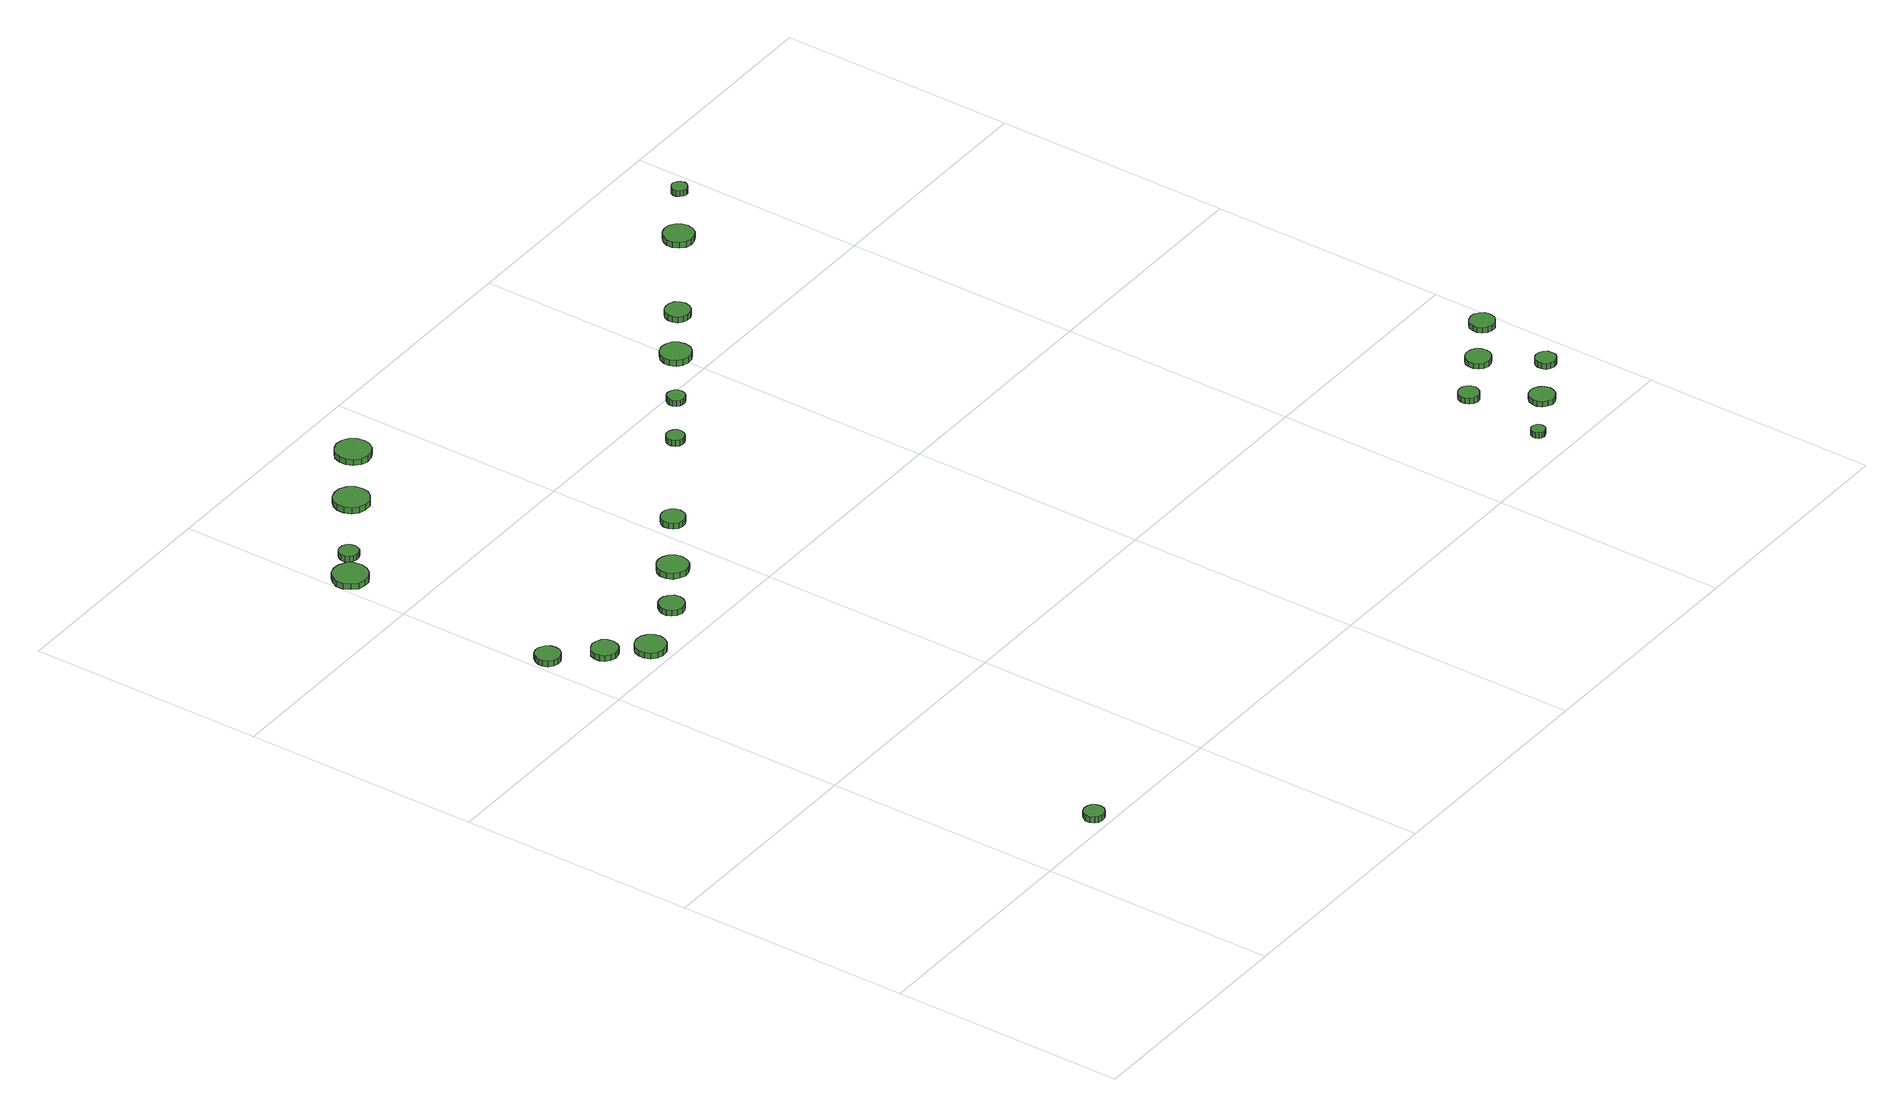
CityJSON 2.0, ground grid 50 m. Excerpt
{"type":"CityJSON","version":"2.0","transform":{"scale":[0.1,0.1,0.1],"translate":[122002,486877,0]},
"CityObjects":{
"tree1":{"type":"SolitaryVegetationObject","attributes":{"function":"something"},"geometry":[{"type":"MultiSurface","lod":"1","boundaries":[[[0,1,2,3,4,5,6,7,8,9,10,11,12,13,14]],[[15,16,17,18,19,20,21,22,23,24,25,26,27,28,29]],[[0,29,28,1]],[[1,28,27,2]],[[2,27,26,3]],[[3,26,25,4]],[[4,25,24,5]],[[5,24,23,6]],[[6,23,22,7]],[[7,22,21,8]],[[8,21,20,9]],[[9,20,19,10]],[[10,19,18,11]],[[11,18,17,12]],[[12,17,16,13]],[[13,16,15,14]],[[14,15,29,0]]]}]},
"tree2":{"type":"SolitaryVegetationObject","attributes":{"function":"something"},"geometry":[{"type":"MultiSurface","lod":"1","boundaries":[[[30,31,32,33,34,35,36,37,38,39,40,41,42,43,44]],[[45,46,47,48,49,50,51,52,53,54,55,56,57,58,59]],[[30,59,58,31]],[[31,58,57,32]],[[32,57,56,33]],[[33,56,55,34]],[[34,55,54,35]],[[35,54,53,36]],[[36,53,52,37]],[[37,52,51,38]],[[38,51,50,39]],[[39,50,49,40]],[[40,49,48,41]],[[41,48,47,42]],[[42,47,46,43]],[[43,46,45,44]],[[44,45,59,30]]]}]},
"tree3":{"type":"SolitaryVegetationObject","attributes":{"function":"something"},"geometry":[{"type":"MultiSurface","lod":"1","boundaries":[[[60,61,62,63,64,65,66,67,68,69,70,71,72,73,74]],[[75,76,77,78,79,80,81,82,83,84,85,86,87,88,89]],[[60,89,88,61]],[[61,88,87,62]],[[62,87,86,63]],[[63,86,85,64]],[[64,85,84,65]],[[65,84,83,66]],[[66,83,82,67]],[[67,82,81,68]],[[68,81,80,69]],[[69,80,79,70]],[[70,79,78,71]],[[71,78,77,72]],[[72,77,76,73]],[[73,76,75,74]],[[74,75,89,60]]]}]},
"tree4":{"type":"SolitaryVegetationObject","attributes":{"function":"something"},"geometry":[{"type":"MultiSurface","lod":"1","boundaries":[[[90,91,92,93,94,95,96,97,98,99,100,101,102,103,104]],[[105,106,107,108,109,110,111,112,113,114,115,116,117,118,119]],[[90,119,118,91]],[[91,118,117,92]],[[92,117,116,93]],[[93,116,115,94]],[[94,115,114,95]],[[95,114,113,96]],[[96,113,112,97]],[[97,112,111,98]],[[98,111,110,99]],[[99,110,109,100]],[[100,109,108,101]],[[101,108,107,102]],[[102,107,106,103]],[[103,106,105,104]],[[104,105,119,90]]]}]},
"tree5":{"type":"SolitaryVegetationObject","attributes":{"function":"something"},"geometry":[{"type":"MultiSurface","lod":"1","boundaries":[[[120,121,122,123,124,125,126,127,128,129,130,131,132,133,134]],[[135,136,137,138,139,140,141,142,143,144,145,146,147,148,149]],[[120,149,148,121]],[[121,148,147,122]],[[122,147,146,123]],[[123,146,145,124]],[[124,145,144,125]],[[125,144,143,126]],[[126,143,142,127]],[[127,142,141,128]],[[128,141,140,129]],[[129,140,139,130]],[[130,139,138,131]],[[131,138,137,132]],[[132,137,136,133]],[[133,136,135,134]],[[134,135,149,120]]]}]},
"tree6":{"type":"SolitaryVegetationObject","attributes":{"function":"something"},"geometry":[{"type":"MultiSurface","lod":"1","boundaries":[[[150,151,152,153,154,155,156,157,158,159,160,161,162,163,164]],[[165,166,167,168,169,170,171,172,173,174,175,176,177,178,179]],[[150,179,178,151]],[[151,178,177,152]],[[152,177,176,153]],[[153,176,175,154]],[[154,175,174,155]],[[155,174,173,156]],[[156,173,172,157]],[[157,172,171,158]],[[158,171,170,159]],[[159,170,169,160]],[[160,169,168,161]],[[161,168,167,162]],[[162,167,166,163]],[[163,166,165,164]],[[164,165,179,150]]]}]},
"tree7":{"type":"SolitaryVegetationObject","attributes":{"function":"something"},"geometry":[{"type":"MultiSurface","lod":"1","boundaries":[[[180,181,182,183,184,185,186,187,188,189,190,191,192,193,194]],[[195,196,197,198,199,200,201,202,203,204,205,206,207,208,209]],[[180,209,208,181]],[[181,208,207,182]],[[182,207,206,183]],[[183,206,205,184]],[[184,205,204,185]],[[185,204,203,186]],[[186,203,202,187]],[[187,202,201,188]],[[188,201,200,189]],[[189,200,199,190]],[[190,199,198,191]],[[191,198,197,192]],[[192,197,196,193]],[[193,196,195,194]],[[194,195,209,180]]]}]},
"tree8":{"type":"SolitaryVegetationObject","attributes":{"function":"something"},"geometry":[{"type":"MultiSurface","lod":"1","boundaries":[[[210,211,212,213,214,215,216,217,218,219,220,221,222,223,224]],[[225,226,227,228,229,230,231,232,233,234,235,236,237,238,239]],[[210,239,238,211]],[[211,238,237,212]],[[212,237,236,213]],[[213,236,235,214]],[[214,235,234,215]],[[215,234,233,216]],[[216,233,232,217]],[[217,232,231,218]],[[218,231,230,219]],[[219,230,229,220]],[[220,229,228,221]],[[221,228,227,222]],[[222,227,226,223]],[[223,226,225,224]],[[224,225,239,210]]]}]},
"tree9":{"type":"SolitaryVegetationObject","attributes":{"function":"something"},"geometry":[{"type":"MultiSurface","lod":"1","boundaries":[[[240,241,242,243,244,245,246,247,248,249,250,251,252,253,254]],[[255,256,257,258,259,260,261,262,263,264,265,266,267,268,269]],[[240,269,268,241]],[[241,268,267,242]],[[242,267,266,243]],[[243,266,265,244]],[[244,265,264,245]],[[245,264,263,246]],[[246,263,262,247]],[[247,262,261,248]],[[248,261,260,249]],[[249,260,259,250]],[[250,259,258,251]],[[251,258,257,252]],[[252,257,256,253]],[[253,256,255,254]],[[254,255,269,240]]]}]},
"tree10":{"type":"SolitaryVegetationObject","attributes":{"function":"something"},"geometry":[{"type":"MultiSurface","lod":"1","boundaries":[[[270,271,272,273,274,275,276,277,278,279,280,281,282,283,284]],[[285,286,287,288,289,290,291,292,293,294,295,296,297,298,299]],[[270,299,298,271]],[[271,298,297,272]],[[272,297,296,273]],[[273,296,295,274]],[[274,295,294,275]],[[275,294,293,276]],[[276,293,292,277]],[[277,292,291,278]],[[278,291,290,279]],[[279,290,289,280]],[[280,289,288,281]],[[281,288,287,282]],[[282,287,286,283]],[[283,286,285,284]],[[284,285,299,270]]]}]},
"tree11":{"type":"SolitaryVegetationObject","attributes":{"function":"something"},"geometry":[{"type":"MultiSurface","lod":"1","boundaries":[[[300,301,302,303,304,305,306,307,308,309,310,311,312,313,314]],[[315,316,317,318,319,320,321,322,323,324,325,326,327,328,329]],[[300,329,328,301]],[[301,328,327,302]],[[302,327,326,303]],[[303,326,325,304]],[[304,325,324,305]],[[305,324,323,306]],[[306,323,322,307]],[[307,322,321,308]],[[308,321,320,309]],[[309,320,319,310]],[[310,319,318,311]],[[311,318,317,312]],[[312,317,316,313]],[[313,316,315,314]],[[314,315,329,300]]]}]},
"tree12":{"type":"SolitaryVegetationObject","attributes":{"function":"something"},"geometry":[{"type":"MultiSurface","lod":"1","boundaries":[[[330,331,332,333,334,335,336,337,338,339,340,341,342,343,344]],[[345,346,347,348,349,350,351,352,353,354,355,356,357,358,359]],[[330,359,358,331]],[[331,358,357,332]],[[332,357,356,333]],[[333,356,355,334]],[[334,355,354,335]],[[335,354,353,336]],[[336,353,352,337]],[[337,352,351,338]],[[338,351,350,339]],[[339,350,349,340]],[[340,349,348,341]],[[341,348,347,342]],[[342,347,346,343]],[[343,346,345,344]],[[344,345,359,330]]]}]},
"tree13":{"type":"SolitaryVegetationObject","attributes":{"function":"something"},"geometry":[{"type":"MultiSurface","lod":"1","boundaries":[[[360,361,362,363,364,365,366,367,368,369,370,371,372,373,374]],[[375,376,377,378,379,380,381,382,383,384,385,386,387,388,389]],[[360,389,388,361]],[[361,388,387,362]],[[362,387,386,363]],[[363,386,385,364]],[[364,385,384,365]],[[365,384,383,366]],[[366,383,382,367]],[[367,382,381,368]],[[368,381,380,369]],[[369,380,379,370]],[[370,379,378,371]],[[371,378,377,372]],[[372,377,376,373]],[[373,376,375,374]],[[374,375,389,360]]]}]},
"tree14":{"type":"SolitaryVegetationObject","attributes":{"function":"something"},"geometry":[{"type":"MultiSurface","lod":"1","boundaries":[[[390,391,392,393,394,395,396,397,398,399,400,401,402,403,404]],[[405,406,407,408,409,410,411,412,413,414,415,416,417,418,419]],[[390,419,418,391]],[[391,418,417,392]],[[392,417,416,393]],[[393,416,415,394]],[[394,415,414,395]],[[395,414,413,396]],[[396,413,412,397]],[[397,412,411,398]],[[398,411,410,399]],[[399,410,409,400]],[[400,409,408,401]],[[401,408,407,402]],[[402,407,406,403]],[[403,406,405,404]],[[404,405,419,390]]]}]},
"tree15":{"type":"SolitaryVegetationObject","attributes":{"function":"something"},"geometry":[{"type":"MultiSurface","lod":"1","boundaries":[[[420,421,422,423,424,425,426,427,428,429,430,431,432,433,434]],[[435,436,437,438,439,440,441,442,443,444,445,446,447,448,449]],[[420,449,448,421]],[[421,448,447,422]],[[422,447,446,423]],[[423,446,445,424]],[[424,445,444,425]],[[425,444,443,426]],[[426,443,442,427]],[[427,442,441,428]],[[428,441,440,429]],[[429,440,439,430]],[[430,439,438,431]],[[431,438,437,432]],[[432,437,436,433]],[[433,436,435,434]],[[434,435,449,420]]]}]},
"tree16":{"type":"SolitaryVegetationObject","attributes":{"function":"something"},"geometry":[{"type":"MultiSurface","lod":"1","boundaries":[[[450,451,452,453,454,455,456,457,458,459,460,461,462,463,464]],[[465,466,467,468,469,470,471,472,473,474,475,476,477,478,479]],[[450,479,478,451]],[[451,478,477,452]],[[452,477,476,453]],[[453,476,475,454]],[[454,475,474,455]],[[455,474,473,456]],[[456,473,472,457]],[[457,472,471,458]],[[458,471,470,459]],[[459,470,469,460]],[[460,469,468,461]],[[461,468,467,462]],[[462,467,466,463]],[[463,466,465,464]],[[464,465,479,450]]]}]},
"tree17":{"type":"SolitaryVegetationObject","attributes":{"function":"something"},"geometry":[{"type":"MultiSurface","lod":"1","boundaries":[[[480,481,482,483,484,485,486,487,488,489,490,491,492,493,494]],[[495,496,497,498,499,500,501,502,503,504,505,506,507,508,509]],[[480,509,508,481]],[[481,508,507,482]],[[482,507,506,483]],[[483,506,505,484]],[[484,505,504,485]],[[485,504,503,486]],[[486,503,502,487]],[[487,502,501,488]],[[488,501,500,489]],[[489,500,499,490]],[[490,499,498,491]],[[491,498,497,492]],[[492,497,496,493]],[[493,496,495,494]],[[494,495,509,480]]]}]},
"tree18":{"type":"SolitaryVegetationObject","attributes":{"function":"something"},"geometry":[{"type":"MultiSurface","lod":"1","boundaries":[[[510,511,512,513,514,515,516,517,518,519,520,521,522,523,524]],[[525,526,527,528,529,530,531,532,533,534,535,536,537,538,539]],[[510,539,538,511]],[[511,538,537,512]],[[512,537,536,513]],[[513,536,535,514]],[[514,535,534,515]],[[515,534,533,516]],[[516,533,532,517]],[[517,532,531,518]],[[518,531,530,519]],[[519,530,529,520]],[[520,529,528,521]],[[521,528,527,522]],[[522,527,526,523]],[[523,526,525,524]],[[524,525,539,510]]]}]},
"tree19":{"type":"SolitaryVegetationObject","attributes":{"function":"something"},"geometry":[{"type":"MultiSurface","lod":"1","boundaries":[[[540,541,542,543,544,545,546,547,548,549,550,551,552,553,554]],[[555,556,557,558,559,560,561,562,563,564,565,566,567,568,569]],[[540,569,568,541]],[[541,568,567,542]],[[542,567,566,543]],[[543,566,565,544]],[[544,565,564,545]],[[545,564,563,546]],[[546,563,562,547]],[[547,562,561,548]],[[548,561,560,549]],[[549,560,559,550]],[[550,559,558,551]],[[551,558,557,552]],[[552,557,556,553]],[[553,556,555,554]],[[554,555,569,540]]]}]},
"tree20":{"type":"SolitaryVegetationObject","attributes":{"function":"something"},"geometry":[{"type":"MultiSurface","lod":"1","boundaries":[[[570,571,572,573,574,575,576,577,578,579,580,581,582,583,584]],[[585,586,587,588,589,590,591,592,593,594,595,596,597,598,599]],[[570,599,598,571]],[[571,598,597,572]],[[572,597,596,573]],[[573,596,595,574]],[[574,595,594,575]],[[575,594,593,576]],[[576,593,592,577]],[[577,592,591,578]],[[578,591,590,579]],[[579,590,589,580]],[[580,589,588,581]],[[581,588,587,582]],[[582,587,586,583]],[[583,586,585,584]],[[584,585,599,570]]]}]},
"tree21":{"type":"SolitaryVegetationObject","attributes":{"function":"something"},"geometry":[{"type":"MultiSurface","lod":"1","boundaries":[[[600,601,602,603,604,605,606,607,608,609,610,611,612,613,614]],[[615,616,617,618,619,620,621,622,623,624,625,626,627,628,629]],[[600,629,628,601]],[[601,628,627,602]],[[602,627,626,603]],[[603,626,625,604]],[[604,625,624,605]],[[605,624,623,606]],[[606,623,622,607]],[[607,622,621,608]],[[608,621,620,609]],[[609,620,619,610]],[[610,619,618,611]],[[611,618,617,612]],[[612,617,616,613]],[[613,616,615,614]],[[614,615,629,600]]]}]},
"tree22":{"type":"SolitaryVegetationObject","attributes":{"function":"something"},"geometry":[{"type":"MultiSurface","lod":"1","boundaries":[[[630,631,632,633,634,635,636,637,638,639,640,641,642,643,644]],[[645,646,647,648,649,650,651,652,653,654,655,656,657,658,659]],[[630,659,658,631]],[[631,658,657,632]],[[632,657,656,633]],[[633,656,655,634]],[[634,655,654,635]],[[635,654,653,636]],[[636,653,652,637]],[[637,652,651,638]],[[638,651,650,639]],[[639,650,649,640]],[[640,649,648,641]],[[641,648,647,642]],[[642,647,646,643]],[[643,646,645,644]],[[644,645,659,630]]]}]},
"tree23":{"type":"SolitaryVegetationObject","attributes":{"function":"something"},"geometry":[{"type":"MultiSurface","lod":"1","boundaries":[[[660,661,662,663,664,665,666,667,668,669,670,671,672,673,674]],[[675,676,677,678,679,680,681,682,683,684,685,686,687,688,689]],[[660,689,688,661]],[[661,688,687,662]],[[662,687,686,663]],[[663,686,685,664]],[[664,685,684,665]],[[665,684,683,666]],[[666,683,682,667]],[[667,682,681,668]],[[668,681,680,669]],[[669,680,679,670]],[[670,679,678,671]],[[671,678,677,672]],[[672,677,676,673]],[[673,676,675,674]],[[674,675,689,660]]]}]}
},
"vertices":[
[210,29,22],[208,37,22],[203,45,22],[196,49,22],[187,50,22],[178,47,22],[172,41,22],[168,33,22],[168,24,22],[172,16,22],[178,10,22],[187,8,22],[196,9,22],[203,13,22],[208,20,22],[208,20,9],[203,13,9],[196,9,9],[187,8,9],[178,10,9],[172,16,9],[168,24,9],[168,33,9],[172,41,9],[178,47,9],[187,50,9],[196,49,9],[203,45,9],[208,37,9],[210,29,9],
[57,1187,17],[55,1198,17],[49,1206,17],[39,1212,17],[29,1213,17],[18,1210,17],[10,1202,17],[6,1192,17],[6,1182,17],[10,1172,17],[18,1164,17],[29,1161,17],[39,1162,17],[49,1168,17],[55,1176,17],[55,1176,4],[49,1168,4],[39,1162,4],[29,1161,4],[18,1164,4],[10,1172,4],[6,1182,4],[6,1192,4],[10,1202,4],[18,1210,4],[29,1213,4],[39,1212,4],[49,1206,4],[55,1198,4],[57,1187,4],
[134,1108,19],[131,1119,19],[125,1128,19],[115,1133,19],[104,1135,19],[93,1131,19],[84,1124,19],[80,1113,19],[80,1102,19],[84,1092,19],[93,1084,19],[104,1080,19],[115,1082,19],[125,1087,19],[131,1096,19],[131,1096,6],[125,1087,6],[115,1082,6],[104,1080,6],[93,1084,6],[84,1092,6],[80,1102,6],[80,1113,6],[84,1124,6],[93,1131,6],[104,1135,6],[115,1133,6],[125,1128,6],[131,1119,6],[134,1108,6],
[197,1041,21],[194,1054,21],[186,1065,21],[175,1072,21],[162,1073,21],[149,1069,21],[139,1060,21],[134,1048,21],[134,1035,21],[139,1023,21],[149,1014,21],[162,1010,21],[175,1011,21],[186,1018,21],[194,1029,21],[194,1029,8],[186,1018,8],[175,1011,8],[162,1010,8],[149,1014,8],[139,1023,8],[134,1035,8],[134,1048,8],[139,1060,8],[149,1069,8],[162,1073,8],[175,1072,8],[186,1065,8],[194,1054,8],[197,1041,8],
[76,1651,14],[72,1666,14],[64,1678,14],[50,1686,14],[35,1687,14],[21,1683,14],[10,1672,14],[3,1659,14],[3,1643,14],[10,1630,14],[21,1619,14],[35,1615,14],[50,1616,14],[64,1624,14],[72,1636,14],[72,1636,1],[64,1624,1],[50,1616,1],[35,1615,1],[21,1619,1],[10,1630,1],[3,1643,1],[3,1659,1],[10,1672,1],[21,1683,1],[35,1687,1],[50,1686,1],[64,1678,1],[72,1666,1],[76,1651,1],
[120,1697,14],[119,1706,14],[114,1712,14],[106,1717,14],[98,1717,14],[90,1715,14],[84,1709,14],[80,1702,14],[80,1693,14],[84,1685,14],[90,1680,14],[98,1677,14],[106,1678,14],[114,1682,14],[119,1689,14],[119,1689,1],[114,1682,1],[106,1678,1],[98,1677,1],[90,1680,1],[84,1685,1],[80,1693,1],[80,1702,1],[84,1709,1],[90,1715,1],[98,1717,1],[106,1717,1],[114,1712,1],[119,1706,1],[120,1697,1],
[325,1086,22],[323,1097,22],[316,1105,22],[307,1111,22],[296,1112,22],[286,1109,22],[278,1101,22],[274,1092,22],[274,1081,22],[278,1071,22],[286,1064,22],[296,1060,22],[307,1062,22],[316,1067,22],[323,1076,22],[323,1076,9],[316,1067,9],[307,1062,9],[296,1060,9],[286,1064,9],[278,1071,9],[274,1081,9],[274,1092,9],[278,1101,9],[286,1109,9],[296,1112,9],[307,1111,9],[316,1105,9],[323,1097,9],[325,1086,9],
[440,1160,20],[437,1173,20],[430,1184,20],[418,1190,20],[405,1192,20],[393,1188,20],[383,1179,20],[377,1167,20],[377,1153,20],[383,1141,20],[393,1133,20],[405,1128,20],[418,1130,20],[430,1136,20],[437,1147,20],[437,1147,7],[430,1136,7],[418,1130,7],[405,1128,7],[393,1133,7],[383,1141,7],[377,1153,7],[377,1167,7],[383,1179,7],[393,1188,7],[405,1192,7],[418,1190,7],[430,1184,7],[437,1173,7],[440,1160,7],
[283,1793,16],[280,1808,16],[271,1820,16],[258,1828,16],[243,1829,16],[228,1825,16],[217,1815,16],[211,1801,16],[211,1786,16],[217,1772,16],[228,1762,16],[243,1757,16],[258,1758,16],[271,1766,16],[280,1778,16],[280,1778,3],[271,1766,3],[258,1758,3],[243,1757,3],[228,1762,3],[217,1772,3],[211,1786,3],[211,1801,3],[217,1815,3],[228,1825,3],[243,1829,3],[258,1828,3],[271,1820,3],[280,1808,3],[283,1793,3],
[565,1252,20],[563,1262,20],[557,1270,20],[548,1275,20],[538,1276,20],[528,1273,20],[521,1266,20],[516,1257,20],[516,1246,20],[521,1237,20],[528,1230,20],[538,1227,20],[548,1228,20],[557,1233,20],[563,1241,20],[563,1241,7],[557,1233,7],[548,1228,7],[538,1227,7],[528,1230,7],[521,1237,7],[516,1246,7],[516,1257,7],[521,1266,7],[528,1273,7],[538,1276,7],[548,1275,7],[557,1270,7],[563,1262,7],[565,1252,7],
[418,1883,15],[415,1898,15],[406,1911,15],[393,1918,15],[378,1920,15],[364,1915,15],[352,1905,15],[346,1891,15],[346,1876,15],[352,1862,15],[364,1852,15],[378,1847,15],[393,1849,15],[406,1856,15],[415,1869,15],[415,1869,2],[406,1856,2],[393,1849,2],[378,1847,2],[364,1852,2],[352,1862,2],[346,1876,2],[346,1891,2],[352,1905,2],[364,1915,2],[378,1920,2],[393,1918,2],[406,1911,2],[415,1898,2],[418,1883,2],
[785,1404,19],[783,1411,19],[779,1417,19],[772,1421,19],[764,1422,19],[757,1420,19],[751,1414,19],[748,1407,19],[748,1400,19],[751,1393,19],[757,1387,19],[764,1385,19],[772,1386,19],[779,1390,19],[783,1396,19],[783,1396,6],[779,1390,6],[772,1386,6],[764,1385,6],[757,1387,6],[751,1393,6],[748,1400,6],[748,1407,6],[751,1414,6],[757,1420,6],[764,1422,6],[772,1421,6],[779,1417,6],[783,1411,6],[785,1404,6],
[895,1478,19],[893,1486,19],[889,1492,19],[882,1496,19],[874,1497,19],[867,1495,19],[861,1489,19],[858,1482,19],[858,1475,19],[861,1468,19],[867,1462,19],[874,1460,19],[882,1461,19],[889,1465,19],[893,1471,19],[893,1471,6],[889,1465,6],[882,1461,6],[874,1460,6],[867,1462,6],[861,1468,6],[858,1475,6],[858,1482,6],[861,1489,6],[867,1495,6],[874,1497,6],[882,1496,6],[889,1492,6],[893,1486,6],[895,1478,6],
[1027,1562,20],[1024,1575,20],[1017,1586,20],[1005,1592,20],[992,1594,20],[980,1590,20],[970,1581,20],[964,1569,20],[964,1556,20],[970,1544,20],[980,1535,20],[992,1531,20],[1005,1532,20],[1017,1539,20],[1024,1549,20],[1024,1549,7],[1017,1539,7],[1005,1532,7],[992,1531,7],[980,1535,7],[970,1544,7],[964,1556,7],[964,1569,7],[970,1581,7],[980,1590,7],[992,1594,7],[1005,1592,7],[1017,1586,7],[1024,1575,7],[1027,1562,7],
[1138,1639,20],[1136,1650,20],[1130,1659,20],[1120,1664,20],[1110,1665,20],[1099,1662,20],[1091,1655,20],[1087,1645,20],[1087,1634,20],[1091,1624,20],[1099,1617,20],[1110,1614,20],[1120,1615,20],[1130,1620,20],[1136,1629,20],[1136,1629,7],[1130,1620,7],[1120,1615,7],[1110,1614,7],[1099,1617,7],[1091,1624,7],[1087,1634,7],[1087,1645,7],[1091,1655,7],[1099,1662,7],[1110,1665,7],[1120,1664,7],[1130,1659,7],[1136,1650,7],[1138,1639,7],
[1737,68,20],[1736,73,20],[1733,78,20],[1727,81,20],[1722,82,20],[1716,80,20],[1712,76,20],[1709,70,20],[1709,65,20],[1712,59,20],[1716,55,20],[1722,53,20],[1727,54,20],[1733,57,20],[1736,62,20],[1736,62,7],[1733,57,7],[1727,54,7],[1722,53,7],[1716,55,7],[1712,59,7],[1709,65,7],[1709,70,7],[1712,76,7],[1716,80,7],[1722,82,7],[1727,81,7],[1733,78,7],[1736,73,7],[1737,68,7],
[1770,246,19],[1768,255,19],[1763,262,19],[1755,267,19],[1747,268,19],[1738,265,19],[1732,259,19],[1728,251,19],[1728,242,19],[1732,234,19],[1738,228,19],[1747,225,19],[1755,226,19],[1763,231,19],[1768,238,19],[1768,238,6],[1763,231,6],[1755,226,6],[1747,225,6],[1738,228,6],[1732,234,6],[1728,242,6],[1728,251,6],[1732,259,6],[1738,265,6],[1747,268,6],[1755,267,6],[1763,262,6],[1768,255,6],[1770,246,6],
[1354,1784,20],[1351,1797,20],[1344,1807,20],[1332,1814,20],[1319,1815,20],[1307,1811,20],[1297,1802,20],[1291,1790,20],[1291,1777,20],[1297,1765,20],[1307,1756,20],[1319,1752,20],[1332,1754,20],[1344,1760,20],[1351,1771,20],[1351,1771,7],[1344,1760,7],[1332,1754,7],[1319,1752,7],[1307,1756,7],[1297,1765,7],[1291,1777,7],[1291,1790,7],[1297,1802,7],[1307,1811,7],[1319,1815,7],[1332,1814,7],[1344,1807,7],[1351,1797,7],[1354,1784,7],
[1849,128,19],[1847,139,19],[1840,147,19],[1831,153,19],[1820,154,19],[1810,151,19],[1802,143,19],[1798,133,19],[1798,123,19],[1802,113,19],[1810,106,19],[1820,102,19],[1831,103,19],[1840,109,19],[1847,118,19],[1847,118,7],[1840,109,7],[1831,103,7],[1820,102,7],[1810,106,7],[1802,113,7],[1798,123,7],[1798,133,7],[1802,143,7],[1810,151,7],[1820,154,7],[1831,153,7],[1840,147,7],[1847,139,7],[1849,128,7],
[1883,300,19],[1881,311,19],[1875,320,19],[1865,325,19],[1855,326,19],[1844,323,19],[1836,316,19],[1832,306,19],[1832,295,19],[1836,285,19],[1844,278,19],[1855,275,19],[1865,276,19],[1875,281,19],[1881,290,19],[1881,290,7],[1875,281,7],[1865,276,7],[1855,275,7],[1844,278,7],[1836,285,7],[1832,295,7],[1832,306,7],[1836,316,7],[1844,323,7],[1855,326,7],[1865,325,7],[1875,320,7],[1881,311,7],[1883,300,7],
[1947,192,20],[1946,201,20],[1940,208,20],[1933,212,20],[1924,213,20],[1916,210,20],[1909,204,20],[1906,196,20],[1906,188,20],[1909,179,20],[1916,174,20],[1924,171,20],[1933,172,20],[1940,176,20],[1946,183,20],[1946,183,7],[1940,176,7],[1933,172,7],[1924,171,7],[1916,174,7],[1909,179,7],[1906,188,7],[1906,196,7],[1909,204,7],[1916,210,7],[1924,213,7],[1933,212,7],[1940,208,7],[1946,201,7],[1947,192,7],
[1470,1873,19],[1468,1880,19],[1464,1885,19],[1458,1889,19],[1451,1890,19],[1445,1887,19],[1440,1883,19],[1437,1876,19],[1437,1870,19],[1440,1863,19],[1445,1859,19],[1451,1856,19],[1458,1857,19],[1464,1861,19],[1468,1866,19],[1468,1866,6],[1464,1861,6],[1458,1857,6],[1451,1856,6],[1445,1859,6],[1440,1863,6],[1437,1870,6],[1437,1876,6],[1440,1883,6],[1445,1887,6],[1451,1890,6],[1458,1889,6],[1464,1885,6],[1468,1880,6],[1470,1873,6],
[1986,363,19],[1984,374,19],[1977,382,19],[1968,388,19],[1957,389,19],[1947,385,19],[1939,378,19],[1935,368,19],[1935,358,19],[1939,348,19],[1947,341,19],[1957,337,19],[1968,338,19],[1977,344,19],[1984,352,19],[1984,352,7],[1977,344,7],[1968,338,7],[1957,337,7],[1947,341,7],[1939,348,7],[1935,358,7],[1935,368,7],[1939,378,7],[1947,385,7],[1957,389,7],[1968,388,7],[1977,382,7],[1984,374,7],[1986,363,7]
]}
